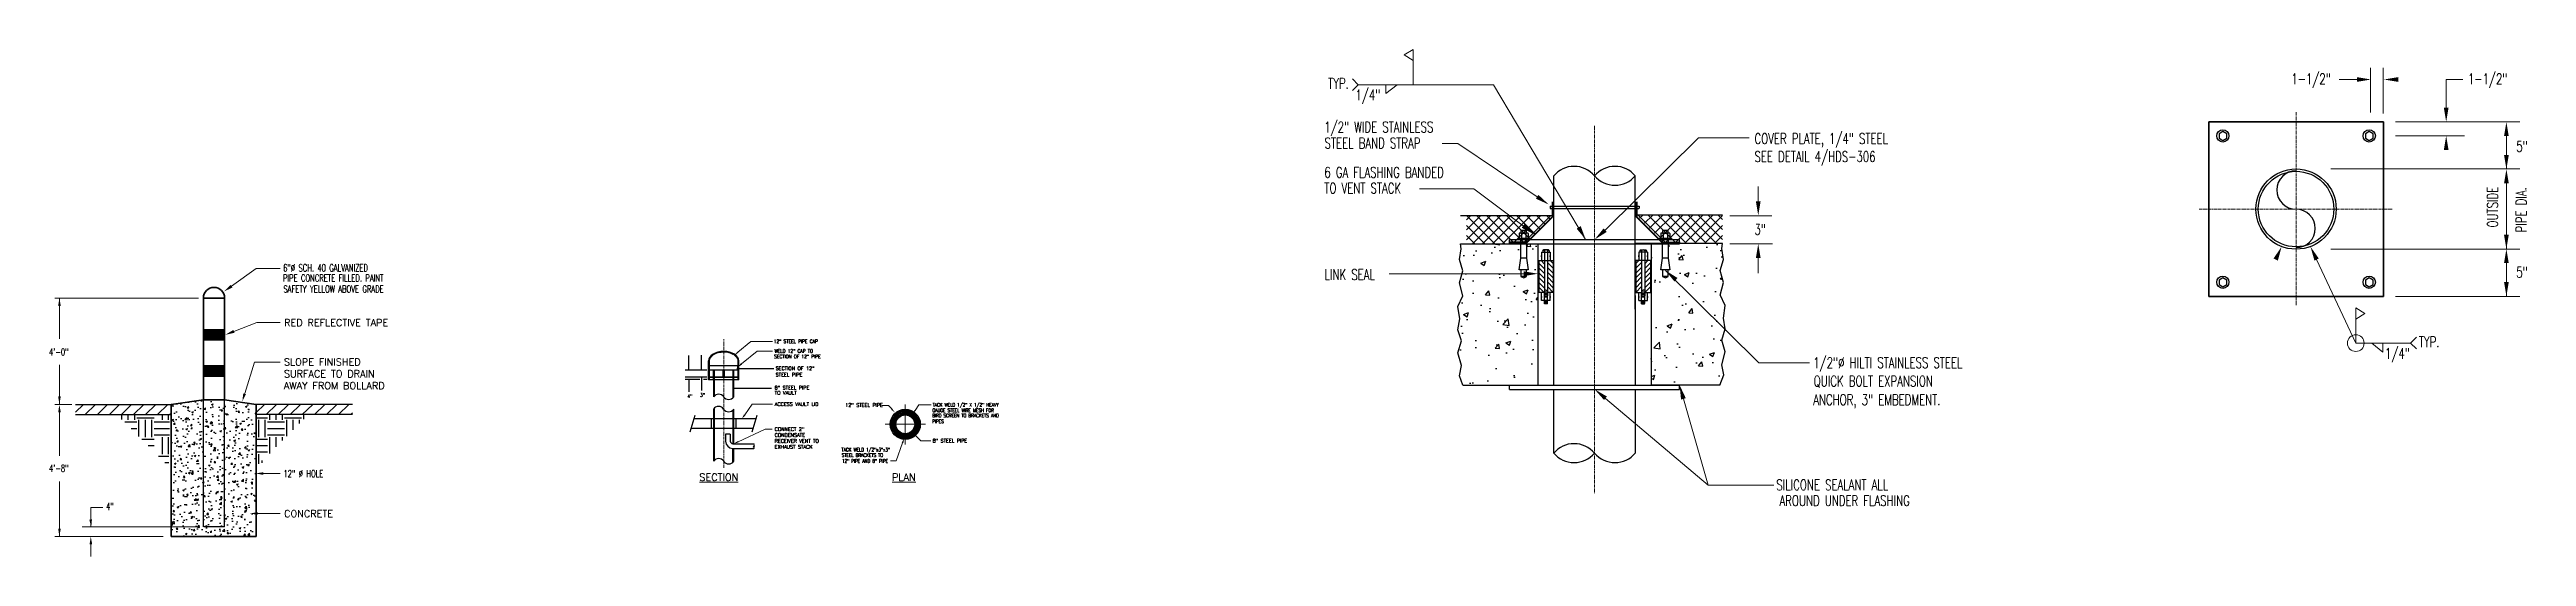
# Model space of a CAD drawing. Header units: inches. Extents: x 1657 to 4403, y -356 to 1083.
# Drawn here: x 3354 to 4403, y 565 to 779 of the extents above; entities that cross this region are included whole.
import ezdxf
from ezdxf.enums import TextEntityAlignment as Align

# ---------------------------------------------------------------- set-up
doc = ezdxf.new("R2010")
doc.units = ezdxf.units.IN
doc.header["$MEASUREMENT"] = 0
for name, pattern in [('CENTER', [2, 1.25, -0.25, 0.25, -0.25]), ('CENTER2', [1.125, 0.75, -0.125, 0.125, -0.125]), ('HIDDEN', [0.375, 0.25, -0.125]), ('MCENTER_050%', [0.025, 0.016, -0.003, 0.003, -0.003])]:
    doc.linetypes.add(name, pattern=pattern)
for name, color, linetype in [('C-NOTE', 7, 'Continuous'), ('CONCRETE', 7, 'Continuous'), ('EX ASPHALT', 253, 'Continuous'), ('FH-TITLES', 7, 'Continuous'), ('HATCH', 251, 'Continuous'), ('M-PIPE', 7, 'Continuous'), ('M-PIPE-CL', 253, 'MCENTER_050%'), ('MH-DUCT-SUP', 253, 'Continuous'), ('MH-EQPM', 7, 'Continuous'), ('MH-EQPM-TXT', 7, 'Continuous'), ('MU-PART-NUMB', 7, 'Continuous')]:
    doc.layers.add(name, color=color, linetype=linetype)
doc.layers.add('VENT-N', color=7, linetype='Continuous', lineweight=25)
doc.styles.add('ROMAND', font='ROMAND.SHX')
doc.styles.add('RomanS', font='romans.shx')
doc.styles.get("Standard").update_dxf_attribs({"font": 'romans.shx'})
doc.dimstyles.get("Standard").update_dxf_attribs({"dimtxt": 0.18, "dimasz": 0.18, "dimexe": 0.18, "dimexo": 0.0625, "dimgap": 0.09, "dimtad": 0, "dimtih": 1, "dimtoh": 1, "dimdec": 4, "dimzin": 0, "dimdsep": 46, "dimtxsty": 'Standard', "dimcen": 0.09, "dimadec": 0, "dimazin": 0, "dimtfac": 1, "dimtdec": 4, "dimtofl": 0, "dimtmove": 0, "dimatfit": 3, "dimfxl": 1, "dimtolj": 1, "dimtzin": 0, "dimarcsym": 0})
pattern_1 = [(45, (3353.8308, 310.1184), (-0.3535534, 0.3535534), []), (135, (3353.8308, 310.1184), (-0.3535534, -0.3535534), [])]
pattern_2 = [(50, (1847.09, -826.856), (21.5178, -1.88256), [2.25, -24.75]), (355, (1847.09, -826.856), (-4.16254, 22.56576), [1.8, -19.8]), (100.4514, (1848.884, -827.013), (17.35528, 20.68319), [1.9122, -21.03426]), (46.1842, (1847.09, -820.856), (32.01723, -4.96557), [3.375, -37.125]), (96.6356, (1849.76, -821.27), (28.03988, 29.22354), [2.8683, -31.5514]), (351.1842, (1847.09, -820.856), (28.03986, 29.22356), [2.7, -29.7]), (21, (1850.09, -822.356), (17.90721, -12.07857), [2.25, -24.75]), (326, (1850.09, -822.356), (7.29946, 21.7545), [1.8, -19.8]), (71.4514, (1851.583, -823.363), (25.20668, 9.67591), [1.9122, -21.03426]), (37.5, (1847.091, -826.856), (0.364796, 9.986816), [0, -19.56, 0, -20.1, 0, -19.875]), (7.5, (1847.091, -826.856), (7.892086, 11.83235), [0, -11.46, 0, -19.11, 0, -7.575]), (327.5, (1840.401, -826.856), (16.014673, -0.676646), [0, -7.5, 0, -23.4, 0, -31.05]), (317.5, (1837.401, -826.856), (17.495585, 3.00315), [0, -9.75, 0, -15.54, 0, -22.05])]

msp = doc.modelspace()

# ---------------------------------------------------------------- hatches: boundary and pattern name
at = {"layer": 'HATCH', "linetype": 'Continuous'}
h = msp.add_hatch(dxfattribs=at)
h.set_pattern_fill('ANSI37', color=256, scale=24, style=0)
h.set_pattern_definition([(135.06132, (5980.2438, -626.0826), (2.1190487, 2.1235895), []), (45.06132, (5980.2438, -626.0826), (2.1235895, -2.1190487), [])])
h.paths.add_polyline_path([(3954.2, 709.1), (3990.6, 709.1), (3978.8, 697.1), (3954.2, 697.1)])
h = msp.add_hatch(dxfattribs=at)
h.set_pattern_fill('ANSI37', color=256, scale=24, style=0)
h.set_pattern_definition([(45, (2038.0958, -628.1922), (-2.1213203, 2.1213203), []), (135, (2038.0958, -628.1922), (-2.1213203, -2.1213203), [])])
h.paths.add_polyline_path([(4062.7, 709.2), (4026.3, 709.2), (4038.2, 697.2), (4062.7, 697.2)])
h = msp.add_hatch(dxfattribs=at)
h.set_pattern_fill('AR-CONC', color=256, scale=3, style=0)
h.set_pattern_definition(pattern_2)
h.paths.add_polyline_path([(3984.5, 697.1), (3951.7, 697.1), (3952, 694.9), (3951.3, 690.4), (3952.7, 685.7), (3951.3, 680.6), (3952.7, 675.1), (3950.6, 670.5), (3951.4, 665.3), (3950.6, 660.7), (3952.1, 656), (3950.6, 650.9), (3952.1, 645.5), (3951.2, 641.1), (3952.7, 637.2), (3984.5, 637.2)])
h = msp.add_hatch(dxfattribs=at)
h.set_pattern_fill('AR-CONC', color=256, scale=3, style=0)
h.set_pattern_definition(pattern_2)
h.paths.add_polyline_path([(4061.7, 675.5), (4063.1, 680.7), (4061.7, 685.8), (4063.1, 690.5), (4062.4, 695.1), (4062.7, 697.2), (4032.5, 697.2), (4032.5, 637.2), (4035.5, 637.2), (4061.6, 637.2), (4063.2, 641.5), (4062.4, 645.8), (4063.8, 651.3), (4062.4, 656.3), (4063.8, 661), (4063.1, 665.6), (4063.8, 670.9)])
h = msp.add_hatch(dxfattribs=at)
h.set_pattern_fill('AR-CONC', color=256, style=0)
h.set_pattern_definition([(50, (3381.807, 334.242), (7.1726, -0.62752), [0.75, -8.25]), (355, (3381.807, 334.242), (-1.38751, 7.52192), [0.6, -6.6]), (100.4514, (3382.405, 334.1895), (5.7851, 6.8944), [0.6374, -7.01142]), (46.1842, (3381.807, 336.242), (10.6724, -1.6552), [1.125, -12.375]), (96.6356, (3382.696, 336.104), (9.34663, 9.74118), [0.9561, -10.51713]), (351.184, (3381.807, 336.242), (9.3466, 9.7412), [0.9, -9.9]), (21, (3382.807, 335.742), (5.96907, -4.02619), [0.75, -8.25]), (326, (3382.807, 335.742), (2.43315, 7.2515), [0.6, -6.6]), (71.4514, (3383.3045, 335.406), (8.40223, 3.2253), [0.6374, -7.01142]), (37.5, (3381.807, 334.2418), (0.121599, 3.328939), [0, -6.52, 0, -6.7, 0, -6.625]), (7.5, (3381.807, 334.242), (2.630695, 3.944117), [0, -3.82, 0, -6.37, 0, -2.525]), (327.5, (3379.577, 334.2418), (5.338224, -0.225549), [0, -2.5, 0, -7.8, 0, -10.35]), (317.5, (3378.577, 334.242), (5.83186, 1.00105), [0, -3.25, 0, -5.18, 0, -7.35])])
h.paths.add_polyline_path([(3441.6, 629), (3426.6, 631), (3420.8, 631), (3405.6, 629), (3405.6, 573.1), (3441.6, 573.1)])
at = {"layer": 'HATCH', "linetype": 'Continuous', "lineweight": 9}
h = msp.add_hatch(dxfattribs=at)
h.set_pattern_fill('ANSI37', color=256, scale=4, style=0)
h.set_pattern_definition(pattern_1)
h.paths.add_polyline_path([(3716.4, 624.9), (3716.4, 626.5, 0.402008), (3710.5, 620.7), (3712.2, 620.7, -0.397322)])
h.paths.add_polyline_path([(3712.2, 620.5), (3710.5, 620.5, 0.402008), (3716.4, 614.6), (3716.4, 616.3, -0.397322)])
h = msp.add_hatch(dxfattribs=at)
h.set_pattern_fill('ANSI37', color=256, scale=4, style=0)
h.set_pattern_definition(pattern_1)
h.paths.add_polyline_path([(3716.6, 626.5), (3716.6, 624.9, -0.397322), (3720.8, 620.7), (3722.5, 620.7, 0.402008)])
h = msp.add_hatch(dxfattribs=at)
h.set_pattern_fill('ANSI37', color=256, scale=4, style=0)
h.set_pattern_definition([(315, (3353.8308, 931.0317), (-0.3535534, -0.3535534), []), (225, (3353.8308, 931.0317), (-0.3535534, 0.3535534), [])])
h.paths.add_polyline_path([(3716.6, 614.6), (3716.6, 616.3, 0.397322), (3720.8, 620.5), (3722.5, 620.5, -0.402008)])

# ---------------------------------------------------------------- linework, layer by layer
at = {"lineweight": 30}
for p, q in [((3980.7, 699.4), (3976.2, 699.4)), ((3976.2, 699.4), (3976.2, 698.9)), ((3976.5, 701.4), (3976.5, 699.4)), ((3976.5, 699.4), (3980.4, 699.4)), ((3980.2, 701.6), (3976.7, 701.6)), ((3977.3, 702.7), (3977.3, 701.6)), ((3979.6, 702.7), (3977.3, 702.7)), ((3977.3, 701.6), (3979.6, 701.6)), ((3977.3, 698.9), (3979.6, 698.9)), ((3977.3, 691), (3977.3, 698.9)), ((3977.5, 701.4), (3977.5, 699.4)), ((3979.4, 701.4), (3979.4, 699.4)), ((3979.6, 701.6), (3979.6, 702.7)), ((3979.6, 698.9), (3979.6, 691)), ((3980.4, 701.4), (3980.4, 699.4)), ((3980.7, 698.9), (3980.7, 699.4)), ((4040.7, 699.4), (4036.2, 699.4)), ((4036.2, 699.4), (4036.2, 698.9)), ((4036.2, 698.9), (4040.7, 698.9)), ((4036.5, 701.4), (4036.5, 699.4)), ((4036.5, 699.4), (4040.4, 699.4)), ((4040.2, 701.6), (4036.7, 701.6)), ((4037.3, 702.7), (4037.3, 701.6)), ((4039.6, 702.7), (4037.3, 702.7)), ((4037.3, 701.6), (4039.6, 701.6)), ((4037.3, 698.9), (4039.6, 698.9)), ((4037.3, 691), (4037.3, 698.9)), ((4037.5, 701.4), (4037.5, 699.4)), ((4039.4, 701.4), (4039.4, 699.4)), ((4039.6, 701.6), (4039.6, 702.7)), ((4039.6, 698.9), (4039.6, 691)), ((4040.4, 701.4), (4040.4, 699.4)), ((4040.7, 698.9), (4040.7, 699.4)), ((3976.5, 686.1), (3977.3, 691)), ((3980.4, 686.1), (3976.5, 686.1)), ((3979.6, 691), (3977.3, 691)), ((3977.3, 686.1), (3977.3, 683.2)), ((3979.6, 683.2), (3977.3, 683.2)), ((3977.3, 683.2), (3978.5, 682.6)), ((3978.5, 682.6), (3979.6, 683.2)), ((3979.6, 691), (3980.4, 686.1)), ((3979.6, 683.2), (3979.6, 686.1)), ((4036.5, 686.1), (4037.3, 691)), ((4040.4, 686.1), (4036.5, 686.1)), ((4039.6, 691), (4037.3, 691)), ((4037.3, 686.1), (4037.3, 683.2)), ((4039.6, 683.2), (4037.3, 683.2)), ((4037.3, 683.2), (4038.5, 682.6)), ((4038.5, 682.6), (4039.6, 683.2)), ((4039.6, 691), (4040.4, 686.1)), ((4039.6, 683.2), (4039.6, 686.1))]:
    msp.add_line(p, q, dxfattribs=at)
msp.add_line((3976.2, 698.9), (3980.7, 698.9))
for centre, start_param, end_param in [((3976.7, 701.4), 3.141593, 4.712389), ((3977.3, 701.4), 1.570796, 3.141593), ((3977.7, 701.4), 3.141593, 4.712389), ((3979.2, 701.4), 1.570796, 3.141593), ((3979.6, 701.4), 3.141593, 4.712389), ((3980.2, 701.4), 1.570796, 3.141593), ((4036.7, 701.4), 3.141593, 4.712389), ((4037.3, 701.4), 1.570796, 3.141593), ((4037.7, 701.4), 3.141593, 4.712389), ((4039.2, 701.4), 1.570796, 3.141593), ((4039.6, 701.4), 3.141593, 4.712389), ((4040.2, 701.4), 1.570796, 3.141593)]:
    msp.add_ellipse(centre, major_axis=(0, -0.232), ratio=0.909091, start_param=start_param, end_param=end_param, dxfattribs=at)
at = {"layer": 'C-NOTE', "linetype": 'Continuous', "lineweight": 50}
for p, q in [((3990.6, 714.8), (3990.6, 708.5)), ((4026.3, 714.8), (4026.3, 708.5)), ((3979.8, 697.7), (3990.6, 708.5)), ((4037.1, 697.7), (4026.3, 708.5)), ((3979.8, 697.7), (3972.2, 697.7)), ((4037.1, 697.7), (4044.7, 697.7))]:
    msp.add_line(p, q, dxfattribs=at)
at = {"layer": 'C-NOTE', "linetype": 'Continuous', "lineweight": 30}
for p, q in [((3989.6, 713), (3989.6, 712.1)), ((3989.6, 713), (4027.3, 713)), ((3989.6, 712.1), (4027.2, 712.1)), ((4027.3, 713), (4027.3, 712.1))]:
    msp.add_line(p, q, dxfattribs=at)
at = {"layer": 'CONCRETE', "lineweight": 30}
for p, q in [((3951.7, 709.1), (3991.2, 709.1)), ((4062.7, 709.2), (4025.7, 709.2))]:
    msp.add_line(p, q, dxfattribs=at)
at = {"layer": 'CONCRETE'}
for p, q in [((3951.3, 690.4), (3952, 694.9)), ((3951.7, 697.1), (3984.5, 697.1)), ((3952, 694.9), (3951.7, 697.1)), ((3984.5, 697.1), (3984.5, 637.2)), ((4062.7, 697.2), (4025.7, 697.2)), ((4032.5, 697.2), (4032.5, 637.2)), ((4062.4, 695.1), (4062.7, 697.2)), ((4063.1, 690.5), (4062.4, 695.1)), ((3952.7, 685.7), (3951.3, 690.4)), ((3951.3, 680.6), (3952.7, 685.7)), ((4061.7, 685.8), (4063.1, 690.5)), ((4063.1, 680.7), (4061.7, 685.8)), ((3950.6, 670.5), (3952.7, 675.1)), ((3952.7, 675.1), (3951.3, 680.6)), ((4061.7, 675.3), (4063.1, 680.7)), ((4063.8, 670.9), (4061.7, 675.5)), ((3951.4, 665.3), (3950.6, 670.5)), ((3950.6, 660.7), (3951.4, 665.3)), ((4062.4, 656.3), (4063.8, 661)), ((4063.1, 665.6), (4063.8, 670.9)), ((4063.8, 661), (4063.1, 665.6)), ((3952.1, 656), (3950.6, 660.7)), ((3950.6, 650.9), (3952.1, 656)), ((3952.1, 645.5), (3950.6, 650.9)), ((4063.8, 651.3), (4062.4, 656.3)), ((4062.4, 645.8), (4063.8, 651.3)), ((3951.2, 641.1), (3952.1, 645.5)), ((3952.7, 637.2), (3951.2, 641.1)), ((4061.6, 637.2), (4063.2, 641.5)), ((4063.2, 641.5), (4062.4, 645.8)), ((3952.7, 637.2), (3984.5, 637.2)), ((4061.6, 637.2), (4032.5, 637.2))]:
    msp.add_line(p, q, dxfattribs=at)
at = {"layer": 'CONCRETE', "lineweight": 35}
for p, q in [((3405.6, 629), (3419.2, 631)), ((3419.2, 631), (3428.2, 631)), ((3441.6, 629), (3428.2, 631)), ((3405.6, 573.1), (3405.6, 629)), ((3441.6, 573.1), (3441.6, 629)), ((3441.6, 573.1), (3405.6, 573.1))]:
    msp.add_line(p, q, dxfattribs=at)
at = {"layer": 'EX ASPHALT'}
for p, q in [((3365.1, 629), (3405.6, 629)), ((3365.1, 625.7), (3368.4, 629)), ((3365.1, 624.7), (3405.6, 624.7)), ((3369.1, 624.7), (3373.5, 629)), ((3374.3, 624.7), (3378.6, 629)), ((3379.4, 624.7), (3383.7, 629)), ((3384.5, 624.7), (3388.8, 629)), ((3389.6, 624.7), (3394, 629)), ((3394.7, 624.7), (3399.1, 629)), ((3399.8, 624.7), (3404.2, 629)), ((3404.9, 624.7), (3405.6, 625.3)), ((3441.6, 625.6), (3445.1, 629)), ((3482.3, 629), (3441.6, 629)), ((3482.3, 624.7), (3441.6, 624.7)), ((3445.8, 624.7), (3450.2, 629)), ((3450.9, 624.7), (3455.3, 629)), ((3456, 624.7), (3460.4, 629)), ((3461.1, 624.7), (3465.5, 629)), ((3466.2, 624.7), (3470.6, 629)), ((3471.3, 624.7), (3475.7, 629)), ((3476.5, 624.7), (3480.8, 629)), ((3481.6, 624.7), (3482.3, 625.4)), ((3627.3, 624.4), (3625.2, 617.3)), ((3626.9, 623), (3653.2, 623)), ((3634.3, 623), (3634.3, 619)), ((3644.9, 619), (3644.9, 623)), ((3653.6, 624.4), (3651.5, 617.3)), ((3625.7, 619), (3652, 619))]:
    msp.add_line(p, q, dxfattribs=at)
at = {"layer": 'HATCH'}
for p, q in [((3384.7, 622.7), (3384.7, 624.7)), ((3385.9, 621.6), (3391, 621.6)), ((3387.4, 622.5), (3387.4, 624.7)), ((3390.1, 622.5), (3390.1, 624.7)), ((3391, 623.4), (3398.3, 623.4)), ((3391.9, 615.5), (3391.9, 622.5)), ((3394.7, 615.2), (3394.7, 622.5)), ((3397.4, 615.2), (3397.4, 622.5)), ((3398.3, 621.6), (3404.8, 621.6)), ((3401.9, 622.5), (3401.9, 624.7)), ((3404.4, 622.5), (3404.4, 624.7)), ((3441.6, 623.4), (3446.4, 623.4)), ((3442.7, 615.2), (3442.7, 622.5)), ((3445.4, 615.2), (3445.4, 622.5)), ((3446.4, 621.6), (3453.6, 621.6)), ((3447.3, 622.5), (3447.3, 624.7)), ((3450, 622.5), (3450, 624.7)), ((3452.7, 622.5), (3452.7, 624.7)), ((3453.6, 623.4), (3460.8, 623.4)), ((3454.5, 615.6), (3454.5, 622.5)), ((3457.2, 618.3), (3457.2, 622.5)), ((3459.9, 621), (3459.9, 622.5)), ((3461.7, 622.8), (3461.7, 624.7)), ((3388.6, 618.9), (3391, 618.9)), ((3393.1, 614.3), (3398.3, 614.3)), ((3395.8, 611.6), (3398.3, 611.6)), ((3398.3, 618.9), (3404.8, 618.9)), ((3398.3, 616.1), (3404.8, 616.1)), ((3401.9, 608), (3401.9, 615.2)), ((3404.4, 608), (3404.4, 615.2)), ((3441.6, 614.3), (3446.4, 614.3)), ((3441.6, 611.6), (3446.4, 611.6)), ((3441.6, 608.9), (3446.4, 608.9)), ((3446.4, 618.9), (3453.6, 618.9)), ((3446.4, 616.1), (3453.6, 616.1)), ((3447.3, 608.3), (3447.3, 615.2)), ((3450, 611.1), (3450, 615.2)), ((3452.7, 613.8), (3452.7, 615.2)), ((3400.2, 607.1), (3404.6, 607.1)), ((3402.9, 604.4), (3404.6, 604.4)), ((3442.7, 603.8), (3442.7, 608)), ((3444.1, 604.3), (3444.1, 605.3))]:
    msp.add_line(p, q, dxfattribs=at)
at = {"layer": 'M-PIPE', "lineweight": 35}
for p, q in [((4268.6, 748.8), (4342.6, 748.8)), ((4268.6, 748.8), (4268.6, 674.8)), ((4342.6, 748.8), (4342.6, 674.8)), ((4268.6, 674.8), (4342.6, 674.8))]:
    msp.add_line(p, q, dxfattribs=at)
at = {"layer": 'M-PIPE', "lineweight": 30}
for p, q in [((3991.2, 637.2), (3991.2, 725.9)), ((4025.7, 669.4), (4025.7, 725.9)), ((3972.5, 697.1), (3972.5, 698.9)), ((3972.5, 698.9), (4044.5, 698.9)), ((3972.5, 697.1), (4044.5, 697.1)), ((4044.5, 697.1), (4044.5, 698.9)), ((4025.7, 675.2), (4025.7, 637.2)), ((3972.5, 635.4), (3972.5, 637.2)), ((3972.5, 637.2), (4044.5, 637.2)), ((3972.5, 635.4), (4044.5, 635.4)), ((3991.2, 608.4), (3991.2, 635.4)), ((4025.7, 635.4), (4025.7, 608.4)), ((4044.5, 635.4), (4044.5, 637.2))]:
    msp.add_line(p, q, dxfattribs=at)
at = {"layer": 'M-PIPE', "lineweight": 25}
for p, q in [((3986, 693.5), (3986, 690)), ((3986, 693.5), (3989.7, 693.5)), ((3986.5, 694.1), (3986.5, 693.5)), ((3987.2, 694.5), (3986.8, 694.5)), ((3988.6, 694.5), (3987.2, 694.5)), ((3987.2, 694.1), (3987.2, 693.5)), ((3987.2, 693.5), (3987.2, 675)), ((3988.9, 694.5), (3988.6, 694.5)), ((3988.6, 694.1), (3988.6, 693.5)), ((3988.6, 693.5), (3988.6, 675)), ((3989.3, 694.1), (3989.3, 693.5)), ((3989.7, 693.5), (3989.7, 690)), ((4027.2, 693.5), (4027.2, 690)), ((4030.9, 693.5), (4027.2, 693.5)), ((4027.6, 694.1), (4027.6, 693.5)), ((4028, 694.5), (4028.3, 694.5)), ((4028.3, 694.5), (4029.7, 694.5)), ((4028.3, 694.1), (4028.3, 693.5)), ((4028.3, 693.5), (4028.3, 675)), ((4029.7, 694.5), (4030.1, 694.5)), ((4029.7, 694.1), (4029.7, 693.5)), ((4029.7, 693.5), (4029.7, 675)), ((4030.4, 694.1), (4030.4, 693.5)), ((4030.9, 693.5), (4030.9, 690)), ((3984.8, 690), (3984.8, 676.4)), ((3984.8, 690), (3991, 690)), ((3986, 691.6), (3986, 692.2)), ((3989.7, 691.6), (3989.7, 692.2)), ((3991, 690), (3991, 676.4)), ((4025.9, 690), (4025.9, 676.4)), ((4032.2, 690), (4025.9, 690)), ((4027.2, 691.6), (4027.2, 692.2)), ((4030.9, 691.6), (4030.9, 692.2)), ((4032.2, 690), (4032.2, 676.4)), ((3987.2, 676.4), (3984.8, 676.4)), ((3986, 673), (3986, 676.4)), ((3989.7, 673), (3986, 673)), ((3987.2, 671.9), (3987.2, 676.4)), ((3987.3, 671.7), (3987.2, 671.9)), ((3988.5, 671.7), (3987.3, 671.7)), ((3988.5, 671.7), (3988.6, 671.9)), ((3991, 676.4), (3988.6, 676.4)), ((3988.6, 671.9), (3988.6, 676.4)), ((3989.7, 673), (3989.7, 676.4)), ((4025.9, 676.4), (4028.3, 676.4)), ((4027.2, 673), (4027.2, 676.4)), ((4027.2, 673), (4030.9, 673)), ((4028.3, 671.9), (4028.3, 676.4)), ((4028.4, 671.7), (4028.3, 671.9)), ((4028.4, 671.7), (4029.6, 671.7)), ((4029.6, 671.7), (4029.7, 671.9)), ((4029.7, 676.4), (4032.2, 676.4)), ((4029.7, 671.9), (4029.7, 676.4)), ((4030.9, 673), (4030.9, 676.4))]:
    msp.add_line(p, q, dxfattribs=at)
at = {"layer": 'M-PIPE'}
for p, q in [((3986, 674.8), (3986, 674.3)), ((3989.7, 674.8), (3989.7, 674.3)), ((4027.2, 674.8), (4027.2, 674.3)), ((4030.9, 674.8), (4030.9, 674.3))]:
    msp.add_line(p, q, dxfattribs=at)
at = {"layer": 'M-PIPE', "lineweight": 30}
for points in [[(4273, 741.8), (4274.6, 740.8), (4276.3, 741.8), (4276.3, 743.7), (4274.6, 744.7), (4273, 743.7)], [(4335, 741.8), (4336.6, 740.8), (4338.3, 741.8), (4338.3, 743.7), (4336.6, 744.7), (4335, 743.7)], [(4273, 679.8), (4274.6, 678.8), (4276.3, 679.8), (4276.3, 681.7), (4274.6, 682.7), (4273, 681.7)], [(4335, 679.8), (4336.6, 678.8), (4338.3, 679.8), (4338.3, 681.7), (4336.6, 682.7), (4335, 681.7)]]:
    msp.add_lwpolyline(points, close=True, dxfattribs=at)
for centre, radius in [((4274.6, 742.8), 2.6), ((4336.6, 742.8), 2.6), ((4305.6, 711.8), 17), ((4305.6, 711.8), 16), ((4274.6, 680.8), 2.6), ((4336.6, 680.8), 2.6)]:
    msp.add_circle(centre, radius, dxfattribs=at)
for centre, start, end in [((3999.8, 718.7), 39.7654, 140.2346), ((4017.1, 718.7), 39.7654, 140.2346), ((4017.1, 733.1), 219.7654, 320.2346), ((3999.8, 601.2), 39.7654, 140.2346), ((3999.8, 615.6), 219.7654, 320.2346), ((4017.1, 615.6), 219.7654, 320.2346)]:
    msp.add_arc(centre, 11.2, start, end, dxfattribs=at)
at = {"layer": 'M-PIPE'}
for centre, start, end in [((4305.6, 719.9), 90, 270), ((4305.6, 703.6), 270, 90)]:
    msp.add_arc(centre, 8.15, start, end, dxfattribs=at)
at = {"layer": 'M-PIPE', "lineweight": 25}
for centre, radius, start, end in [((3986.8, 694.1), 0.355, 359.8379, 180.1621), ((3987.9, 693.6), 0.886, 36.8454, 143.2357), ((3988.9, 694.1), 0.355, 359.8379, 180.1621), ((4028, 694.1), 0.355, 359.8379, 180.1621), ((4029, 693.6), 0.886, 36.7643, 143.1546), ((4030.1, 694.1), 0.355, 359.8379, 180.1621)]:
    msp.add_arc(centre, radius, start, end, dxfattribs=at)
at = {"layer": 'M-PIPE-CL', "color": 7, "linetype": 'CENTER', "lineweight": 15}
for p, q in [((4008.5, 747.1), (4008.5, 591.4)), ((4305.6, 752.8), (4305.6, 670.8)), ((4264.6, 711.8), (4346.6, 711.8))]:
    msp.add_line(p, q, dxfattribs=at)
at = {"layer": 'MH-DUCT-SUP', "lineweight": 18}
for p, q in [((3987.1, 686.6), (3984.7, 689)), ((3987.2, 684.5), (3984.7, 687)), ((3987.1, 682.5), (3984.7, 684.9)), ((3987.1, 680.5), (3984.7, 682.9)), ((3987.1, 688.6), (3985.8, 690)), ((3991, 686.7), (3988.5, 689.1)), ((3991, 684.6), (3988.7, 686.9)), ((3991, 682.6), (3988.7, 684.9)), ((3991, 680.6), (3988.7, 682.9)), ((3991, 688.7), (3989.7, 690)), ((4025.9, 688.7), (4027.2, 690)), ((4025.9, 686.7), (4028.4, 689.1)), ((4025.9, 684.6), (4028.2, 686.9)), ((4025.9, 682.6), (4028.2, 684.9)), ((4025.9, 680.6), (4028.2, 682.9)), ((4029.7, 684.5), (4032.2, 687)), ((4029.8, 688.6), (4031.1, 690)), ((4029.8, 686.6), (4032.2, 689)), ((4029.8, 682.5), (4032.2, 684.9)), ((4029.8, 680.5), (4032.2, 682.9)), ((3987.1, 678.5), (3984.7, 680.9)), ((3987.1, 676.4), (3984.7, 678.8)), ((3991, 678.5), (3988.7, 680.8)), ((3990.8, 676.6), (3988.7, 678.8)), ((4025.9, 678.5), (4028.2, 680.8)), ((4026.1, 676.6), (4028.2, 678.8)), ((4029.8, 678.5), (4032.2, 680.9)), ((4029.8, 676.4), (4032.2, 678.8))]:
    msp.add_line(p, q, dxfattribs=at)
at = {"layer": 'MH-DUCT-SUP', "lineweight": 5}
for p, q in [((3988.6, 677.5), (3987.2, 677.7)), ((3988.6, 677.2), (3987.2, 677.3)), ((3988.6, 676.8), (3987.2, 676.9)), ((3988.6, 676.4), (3987.2, 676.6)), ((3988.6, 676.1), (3987.2, 676.2)), ((3988.6, 675.7), (3987.2, 675.8)), ((3988.6, 675.3), (3987.2, 675.4)), ((3988.6, 674.9), (3987.2, 675.1)), ((3988.6, 674.6), (3987.2, 674.7)), ((3988.6, 674.2), (3987.2, 674.3)), ((3988.6, 672.7), (3987.2, 672.8)), ((3988.6, 672.3), (3987.2, 672.4)), ((3988.6, 671.9), (3987.2, 672)), ((4028.3, 677.5), (4029.7, 677.7)), ((4028.3, 677.2), (4029.7, 677.3)), ((4028.3, 676.8), (4029.7, 676.9)), ((4028.3, 676.4), (4029.7, 676.6)), ((4028.3, 676.1), (4029.7, 676.2)), ((4028.3, 675.7), (4029.7, 675.8)), ((4028.3, 675.3), (4029.7, 675.4)), ((4028.3, 674.9), (4029.7, 675.1)), ((4028.3, 674.6), (4029.7, 674.7)), ((4028.3, 674.2), (4029.7, 674.3)), ((4028.3, 672.7), (4029.7, 672.8)), ((4028.3, 672.3), (4029.7, 672.4)), ((4028.3, 671.9), (4029.7, 672))]:
    msp.add_line(p, q, dxfattribs=at)
at = {"layer": 'MH-EQPM', "lineweight": 35}
for p, q in [((3428.2, 674.1), (3419.2, 674.1)), ((3419.2, 631), (3419.2, 674.1)), ((3428.2, 631), (3428.2, 674.1))]:
    msp.add_line(p, q, dxfattribs=at)
at = {"layer": 'MH-EQPM', "linetype": 'HIDDEN', "lineweight": 30}
for p, q in [((3419.2, 577.1), (3419.2, 630.9)), ((3428.2, 577.1), (3428.2, 631.3)), ((3428.2, 577.1), (3419.2, 577.1))]:
    msp.add_line(p, q, dxfattribs=at)
at = {"layer": 'MH-EQPM', "const_width": 5, "flags": 128}
for points in [[(3419.2, 658.5), (3428.2, 658.5)], [(3419.2, 643.2), (3428.2, 643.2)]]:
    msp.add_lwpolyline(points, dxfattribs=at)
at = {"layer": 'MH-EQPM', "lineweight": 35}
msp.add_arc((3423.7, 674.1), 4.5, 0, 180, dxfattribs=at)
at = {"layer": 'MH-EQPM-TXT', "linetype": 'Continuous', "lineweight": 30}
for radius in [6.38, 4.31]:
    msp.add_circle((3716.5, 620.6), radius, dxfattribs=at)
at = {"layer": 'MH-EQPM-TXT', "linetype": 'Continuous', "lineweight": 25}
for radius in [5.97, 3.99]:
    msp.add_circle((3716.5, 620.6), radius, dxfattribs=at)
at = {"layer": 'MU-PART-NUMB', "lineweight": 15}
for p, q in [((3931.6, 779.4), (3927.8, 777.1)), ((3931.6, 774.8), (3927.8, 777.1)), ((3931.6, 764.5), (3931.6, 779.4)), ((3908.4, 764.5), (3905.9, 767)), ((4337.1, 752.7), (4337.1, 771.7)), ((4342.5, 752.3), (4342.5, 771.7)), ((3908.4, 764.5), (3905.9, 762.1)), ((3965.7, 764.5), (3908.4, 764.5)), ((3920.1, 760.7), (3924.8, 764.5)), ((3920.1, 764.5), (3920.1, 760.7)), ((4004.7, 698.9), (3965.7, 764.5)), ((4347.7, 748.7), (4400.4, 748.7)), ((3950.6, 739.6), (3943.9, 739.6)), ((3984.2, 717), (3950.6, 739.6)), ((4347.7, 742.8), (4377, 742.8)), ((4320.3, 728.8), (4400.4, 728.8)), ((3957.4, 720.4), (3934.3, 720.4)), ((3978.2, 704.7), (3957.4, 720.4)), ((4065.7, 709), (4083.5, 709)), ((4065.8, 697.1), (4083.8, 697.1)), ((4320.3, 694.8), (4400.4, 694.8)), ((3431.1, 679.1), (3441.5, 686.6)), ((3441.5, 686.6), (3451.7, 686.6)), ((3978.5, 684.4), (3921.4, 684.4)), ((3417.2, 674.1), (3356.3, 674.1)), ((3358.2, 674.1), (3358.2, 669)), ((4347.7, 674.7), (4400.4, 674.7)), ((3358.2, 669), (3358.2, 668.3)), ((3358.2, 668.8), (3358.2, 656.8)), ((3432.1, 660), (3441.9, 663.8)), ((3441.9, 663.8), (3451.7, 663.8)), ((4330.9, 655), (4330.9, 669.9)), ((4330.9, 669.9), (4334.7, 667.6)), ((4330.9, 665.2), (4334.7, 667.6)), ((3645.6, 651.2), (3651.1, 655.7)), ((3647.1, 646.2), (3653.7, 651.6)), ((3651.1, 655.7), (3660.3, 655.7)), ((3653.7, 651.6), (3660.3, 651.6)), ((4330.9, 655), (4354.1, 655)), ((4342.4, 651.2), (4337.7, 655)), ((4342.4, 655), (4342.4, 651.2)), ((4354.1, 655), (4356.6, 657.5)), ((4354.1, 655), (4356.6, 652.6)), ((3358.2, 634.1), (3358.2, 645.8)), ((3436.7, 633.6), (3440.9, 647)), ((3440.9, 647), (3451.7, 647)), ((3358.2, 634.2), (3358.2, 634.8)), ((3358.2, 629), (3358.2, 634.2)), ((3363.5, 629), (3356.3, 629)), ((3358.2, 625.7), (3358.2, 607.3)), ((3358.2, 596.4), (3358.2, 575.3)), ((3358.2, 578.2), (3358.2, 578.9)), ((3358.2, 573.1), (3358.2, 578.2)), ((3417.7, 577.1), (3367.9, 577.1)), ((3371.5, 582.3), (3371.5, 585.4)), ((3371.5, 585.4), (3376.6, 585.4)), ((3371.5, 577.1), (3371.5, 582.3)), ((3402.2, 573.1), (3356.3, 573.1)), ((3371.5, 569.7), (3371.5, 564.6))]:
    msp.add_line(p, q, dxfattribs=at)
at = {"layer": 'MU-PART-NUMB'}
for p, q in [((3632.5, 643.6), (3623.3, 643.6)), ((3632.4, 640.6), (3623.3, 640.6)), ((3629.5, 639.6), (3623.3, 639.6)), ((3632.4, 639.6), (3631.1, 639.6))]:
    msp.add_line(p, q, dxfattribs=at)
at = {"layer": 'MU-PART-NUMB', "lineweight": 15}
for points in [[(4331.4, 766.7), (4323.8, 766.7)], [(4369.2, 754.7), (4369.2, 766.7), (4376.2, 766.7)], [(4013, 702.8), (4052.5, 742), (4074, 742)], [(4394.7, 742.7), (4394.7, 728.7)], [(4394.7, 734.7), (4394.7, 741.2)], [(4077.8, 715.1), (4077.8, 721.3)], [(4394.7, 722.7), (4394.7, 694.9)], [(4394.7, 700.9), (4394.7, 708.3)], [(4038.5, 685.8), (4078, 646.7), (4099.5, 646.7)], [(4077.8, 691.1), (4077.8, 684.7)], [(4314.3, 690.5), (4330.9, 655)], [(4394.7, 688.9), (4394.7, 674.9)], [(4394.7, 680.9), (4394.7, 687.1)], [(4013.1, 631.6), (4056.6, 594.8), (4084.4, 594.8)], [(4046.1, 631.4), (4056.6, 594.8)], [(3648.5, 624.6), (3651.7, 629.1), (3660.3, 629.1)], [(3710.8, 627.1), (3709.4, 628.6), (3706.7, 628.6)], [(3720.7, 626.5), (3722.2, 628.8), (3727.5, 628.8)], [(3645.7, 613.2), (3657.1, 618.6), (3660.1, 618.6)], [(3715.3, 612.7), (3712.7, 605.1), (3710.3, 605.1)], [(3720.9, 615.9), (3723.1, 613.6), (3727.3, 613.6)], [(3444.6, 599.8), (3451.7, 599.8)], [(3442.2, 582.8), (3451.7, 582.8)]]:
    msp.add_lwpolyline(points, dxfattribs=at)
msp.add_circle((4330.9, 655), 3.54, dxfattribs=at)
for points in [[(4331.4, 767.7), (4337.4, 766.7), (4331.4, 765.7)], [(4348.9, 765.7), (4342.9, 766.7), (4348.9, 767.7)], [(4370.2, 754.7), (4369.2, 748.7), (4368.2, 754.7)], [(4393.7, 742.7), (4394.7, 748.7), (4395.7, 742.7)], [(4368.2, 736.8), (4369.2, 742.8), (4370.2, 736.8)], [(4395.7, 734.7), (4394.7, 728.7), (4393.7, 734.7)], [(4393.7, 722.7), (4394.7, 728.7), (4395.7, 722.7)], [(3984.7, 717.8), (3989.1, 713.7), (3983.6, 716.2)], [(4078.8, 715.1), (4077.8, 709.1), (4076.8, 715.1)], [(3978.8, 705.5), (3983, 701), (3977.6, 703.9)], [(4012.3, 703.6), (4008.5, 698.9), (4013.6, 702.1)], [(4076.8, 691.1), (4077.8, 697.1), (4078.8, 691.1)], [(4395.7, 700.9), (4394.7, 694.9), (4393.7, 700.9)], [(4393.7, 688.9), (4394.7, 694.9), (4395.7, 688.9)], [(4042.3, 681.1), (4038.5, 685.8), (4043.6, 682.6)], [(3431.5, 678.6), (3427.8, 676.8), (3430.7, 679.7)], [(4395.7, 680.9), (4394.7, 674.9), (4393.7, 680.9)], [(3648.8, 624.4), (3647.3, 623), (3648.2, 624.8)], [(3645.8, 612.9), (3643.9, 612.4), (3645.5, 613.5)]]:
    msp.add_solid(points, dxfattribs=at)
at = {"layer": 'MU-PART-NUMB'}
for points in [[(4000.9, 703.5), (4004.7, 698.9), (4002.6, 704.6)], [(4296.1, 690.9), (4299.5, 695.9), (4297.9, 690)], [(4315.2, 690.9), (4311.7, 695.9), (4313.4, 690)], [(3978.5, 685.4), (3984.5, 684.4), (3978.5, 683.4)], [(3357.7, 670.8), (3358.2, 674.1), (3358.8, 670.8)], [(3432.4, 659.4), (3428.4, 658.5), (3431.9, 660.6)], [(3645.8, 650.9), (3644.1, 649.9), (3645.4, 651.4)], [(3647.4, 645.9), (3645.6, 644.9), (3646.9, 646.5)], [(3358.8, 632.4), (3358.2, 629), (3357.7, 632.4)], [(3437.2, 633.4), (3435.7, 630.4), (3436.1, 633.7)], [(4013.7, 632.4), (4008.5, 635.4), (4012.5, 630.9)], [(4047.1, 631.7), (4044.5, 637.2), (4045.1, 631.1)], [(3358.8, 625.7), (3358.2, 629), (3357.7, 625.7)], [(3711, 627.3), (3712.1, 625.6), (3710.5, 626.8)], [(3720.9, 626.3), (3719.6, 624.8), (3720.4, 626.7)], [(3715, 612.9), (3716, 614.6), (3715.7, 612.6)], [(3720.6, 615.6), (3719.4, 617.3), (3721.1, 616.1)], [(3444.6, 599.2), (3441.3, 599.8), (3444.6, 600.3)], [(3372, 580.3), (3371.7, 576.9), (3370.9, 580.2)], [(3442.2, 582.3), (3438.9, 582.8), (3442.2, 583.4)], [(3358.8, 576.4), (3358.2, 573.1), (3357.7, 576.4)], [(3371, 569.7), (3371.5, 573.1), (3372.1, 569.7)]]:
    msp.add_solid(points, dxfattribs=at)
at = {"layer": 'VENT-N', "color": 7, "linetype": 'CENTER', "lineweight": 15}
msp.add_line((3639.6, 602.2), (3639.6, 656.7), dxfattribs=at)
at = {"layer": 'VENT-N', "lineweight": 30}
for p, q in [((3633.2, 639.5), (3633.2, 647.5)), ((3633.6, 643.5), (3633.6, 645.5)), ((3633.6, 645.5), (3645.6, 645.5)), ((3645.6, 643.5), (3633.6, 643.5)), ((3645.6, 643.5), (3645.6, 645.5)), ((3646, 639.5), (3646, 647.5)), ((3646, 639.5), (3633.2, 639.5)), ((3635.3, 639.5), (3635.3, 632.2)), ((3643.9, 632.2), (3643.9, 639.5)), ((3635.3, 627.1), (3635.3, 605)), ((3643.9, 612.4), (3643.9, 627)), ((3640.4, 616.4), (3640.4, 613.4)), ((3642.4, 616.4), (3640.4, 616.4)), ((3642.4, 616.4), (3642.4, 613.4)), ((3643.4, 612.4), (3652.3, 612.4)), ((3643.4, 610.4), (3652.3, 610.4)), ((3643.5, 604.5), (3643.5, 610.4)), ((3643.9, 605), (3643.9, 610.4))]:
    msp.add_line(p, q, dxfattribs=at)
at = {"layer": 'VENT-N', "lineweight": 20}
for p, q in [((3633.6, 645.5), (3633.6, 647.5)), ((3633.6, 639.5), (3633.6, 643.5)), ((3645.6, 645.5), (3645.6, 647.5)), ((3645.6, 639.5), (3645.6, 643.5)), ((3643.5, 631.8), (3643.5, 639.5)), ((3643.5, 612.4), (3643.5, 626.6))]:
    msp.add_line(p, q, dxfattribs=at)
at = {"layer": 'VENT-N', "lineweight": 30, "ltscale": 5}
for p, q in [((3645.6, 640.6), (3633.6, 640.6)), ((3645.6, 640.5), (3633.6, 640.5)), ((3635.3, 639.5), (3635.3, 643.5)), ((3643.9, 639.5), (3643.9, 643.5))]:
    msp.add_line(p, q, dxfattribs=at)
at = {"layer": 'VENT-N', "lineweight": 20, "ltscale": 5}
for p, q in [((3635.7, 639.5), (3635.7, 643.5)), ((3643.5, 639.5), (3643.5, 643.5)), ((3635.7, 632.7), (3635.7, 639.5)), ((3635.7, 605.4), (3635.7, 627.5))]:
    msp.add_line(p, q, dxfattribs=at)
at = {"layer": 'VENT-N', "lineweight": 25, "ltscale": 5}
for p, q in [((3639.3, 640.8), (3639.3, 643.5)), ((3639.9, 640.8), (3639.3, 640.8)), ((3639.9, 640.8), (3639.9, 643.5))]:
    msp.add_line(p, q, dxfattribs=at)
at = {"layer": 'VENT-N', "color": 7, "linetype": 'CENTER2', "lineweight": 15}
for p, q in [((3708, 620.6), (3725, 620.6)), ((3716.5, 629), (3716.5, 612.1))]:
    msp.add_line(p, q, dxfattribs=at)
at = {"layer": 'VENT-N'}
for p, q in [((3712.2, 620.7), (3710.5, 620.7)), ((3712.2, 620.5), (3710.5, 620.5)), ((3712.2, 620.5), (3712.2, 620.7)), ((3716.4, 624.9), (3716.4, 626.5)), ((3716.6, 624.9), (3716.4, 624.9)), ((3716.6, 624.9), (3716.6, 626.5)), ((3720.8, 620.7), (3722.5, 620.7)), ((3720.8, 620.5), (3720.8, 620.7)), ((3720.8, 620.5), (3722.5, 620.5)), ((3716.4, 616.3), (3716.4, 614.6)), ((3716.6, 616.3), (3716.4, 616.3)), ((3716.6, 616.3), (3716.6, 614.6))]:
    msp.add_line(p, q, dxfattribs=at)
at = {"layer": 'VENT-N', "lineweight": 30}
for centre, radius, start, end in [((3637.5, 630.8), 2.58, 34.0036, 145.9964), ((3641.7, 633.7), 2.58, 214.0036, 325.9964), ((3637.4, 625.6), 2.58, 34.0036, 145.9964), ((3641.7, 628.5), 2.58, 214.0036, 325.9964), ((3643.4, 613.4), 3, 180, 270), ((3643.4, 613.4), 1, 180, 270), ((3652.7, 610.9), 0.603, 124.0036, 235.9964), ((3652, 611.9), 0.603, 304.0036, 55.9964), ((3637.5, 603.5), 2.58, 34.0036, 145.9964), ((3641.7, 606.4), 2.58, 214.0036, 325.9964)]:
    msp.add_arc(centre, radius, start, end, dxfattribs=at)
at = {"layer": 'VENT-N'}
msp.add_arc((3652, 610.9), 0.603, 304.0036, 55.9964, dxfattribs=at)
at = {"layer": 'VENT-N', "lineweight": 30}
msp.add_ellipse((3639.6, 647.5), major_axis=(-6.38, 0), ratio=0.624309, start_param=3.141593, end_param=6.283185, dxfattribs=at)
at = {"layer": 'VENT-N', "lineweight": 20}
msp.add_open_spline([(3645.6, 647.5), (3645.6, 648.1), (3645.4, 648.5), (3644.7, 649.5), (3644.2, 649.9), (3642.8, 650.6), (3642, 650.9), (3640.3, 651.2), (3639.4, 651.2), (3637.6, 651), (3636.8, 650.8), (3635.3, 650.1), (3634.7, 649.7), (3634, 648.9), (3633.8, 648.5), (3633.6, 647.9), (3633.6, 647.7), (3633.6, 647.5)], degree=3, knots=[3.15162, 3.15162, 3.15162, 3.15162, 3.578364, 3.578364, 4.015136, 4.015136, 4.451908, 4.451908, 4.88868, 4.88868, 5.325451, 5.325451, 5.762223, 5.762223, 6.122582, 6.122582, 6.283185, 6.283185, 6.283185, 6.283185], dxfattribs=at)

# ---------------------------------------------------------------- texts
at = {"layer": 'FH-TITLES', "linetype": 'Continuous', "lineweight": 20, "style": 'ROMAND'}
msp.add_text('%%USECTION', height=3, dxfattribs=at).set_placement((3629.3, 596.7))
msp.add_text('%%UPLAN', height=3, dxfattribs=at).set_placement((3715.9, 596.7), align=Align.CENTER)
at = {"layer": 'MU-PART-NUMB', "lineweight": 20, "style": 'RomanS', "width": 0.7}
for s, height, p in [('TYP.', 4.5, (3895.6, 762.8)), ('1-1/2"', 4.5, (4303.6, 764.7)), ('1-1/2"', 4.5, (4378.4, 764.7)), ('1/4"', 4.5, (3907.2, 757.9)), ('1/2" WIDE STAINLESS', 4.5, (3894, 744.3)), ('STEEL BAND STRAP', 4.5, (3894.1, 737.5)), ('COVER PLATE, 1/4" STEEL', 4.5, (4076.2, 739.4)), ('SEE DETAIL 4/HDS-306', 4.5, (4076.2, 731.8)), ('5"', 4.5, (4398.9, 736.1)), ('6 GA FLASHING BANDED', 4.5, (3894, 725.1)), ('TO VENT STACK', 4.5, (3894, 718.4)), ('3"', 4.5, (4076.2, 700.9)), ('PIPE CONCRETE FILLED. PAINT', 3, (3452.9, 681.1)), ('6"%%C SCH. 40 GALVANIZED ', 3, (3453, 685.4)), ('LINK SEAL', 4.5, (3894.1, 681.8)), ('5"', 4.5, (4398.9, 682.8)), ('SAFETY YELLOW ABOVE GRADE', 3, (3453.1, 676.4)), ('4\'-0"', 3, (3353.8, 649.7)), ('1/4"', 4.5, (4343.3, 648.4)), ('TYP.', 4.5, (4357.6, 653.3)), ('TACK WELD 1/2" X 1/2" HEAVY', 1.5, (3728.1, 628.1)), ('GAUGE STEEL WIRE MESH FOR', 1.5, (3728, 625.8)), ('BIRD SCREEN TO BRACKETS AND', 1.5, (3727.9, 623.6)), ('4\'-8"', 3, (3353.8, 600.5)), ('12" ∅ HOLE', 3, (3453.1, 598.2)), (' SILICONE SEALANT ALL', 4.5, (4083.3, 592.7)), ('AROUND UNDER FLASHING', 4.5, (4086.8, 586)), ('4"', 3, (3378, 584.3))]:
    msp.add_text(s, height=height, dxfattribs=at).set_placement(p)
for s, p in [('OUTSIDE', (4391.1, 704)), ('PIPE DIA.', (4403.2, 701.9))]:
    msp.add_text(s, height=4.5, rotation=90, dxfattribs=at).set_placement(p)
at = {"layer": 'MU-PART-NUMB', "linetype": 'Continuous', "lineweight": 20, "style": 'RomanS', "width": 0.85}
for s, p in [('12" STEEL PIPE CAP', (3660.8, 655)), ('WELD 12" CAP TO', (3661.1, 650.9)), ('SECTION OF 12" PIPE', (3661, 648.6))]:
    msp.add_text(s, height=1.5, dxfattribs=at).set_placement(p)
at = {"layer": 'MU-PART-NUMB', "lineweight": 20, "style": 'RomanS', "width": 0.7}
for s, p in [('QUICK BOLT EXPANSION', (4101.3, 638.9)), ('1/2"%%C HILTI STAINLESS STEEL', (4101.1, 646.7)), ('ANCHOR, 3" EMBEDMENT.', (4101.1, 631))]:
    msp.add_text(s, height=4.5, dxfattribs=at).set_placement(p, align=Align.MIDDLE_LEFT)
at = {"layer": 'MU-PART-NUMB', "linetype": 'Continuous', "style": 'RomanS', "width": 0.85}
for s, p in [('4"', (3624.2, 631.8)), ('3"', (3629.6, 632.3))]:
    msp.add_text(s, height=1.5, dxfattribs=at).set_placement(p)
at = {"layer": 'MU-PART-NUMB', "lineweight": 15, "style": 'RomanS', "width": 0.7}
msp.add_text('PIPES', height=1.5, dxfattribs=at).set_placement((3727.9, 621.1))
at = {"layer": 'MU-PART-NUMB', "lineweight": 20, "style": 'RomanS', "width": 0.7}
for s, p in [('TACK WELD 1/2"x3"x3" ', (3710.9, 609.1)), ('STEEL BRACKETS TO', (3707.1, 606.8)), ('12" PIPE AND 8" PIPE', (3709.2, 604.3))]:
    msp.add_text(s, height=1.5, dxfattribs=at).set_placement(p, align=Align.RIGHT)
at = {"layer": 'MU-PART-NUMB', "lineweight": 20, "char_height": 3, "attachment_point": 1, "style": 'RomanS'}
for s, insert in [('RED REFLECTIVE TAPE', (3453.4, 665.2)), ('\\A1;SLOPE FINISHED\\PSURFACE TO DRAIN\\PAWAY FROM BOLLARD', (3453.3, 648.5)), ('CONCRETE', (3453.4, 584.3))]:
    msp.add_mtext(s, dxfattribs=dict(at, insert=insert))
at = {"layer": 'MU-PART-NUMB', "lineweight": 20, "char_height": 1.5, "width": 56.41, "attachment_point": 1, "style": 'RomanS'}
for s, insert in [('SECTION OF 12" ', (3661.6, 645.1)), ('STEEL PIPE', (3661.6, 642.4)), ('ACCESS VAULT LID', (3661.2, 629.9)), ('12" STEEL PIPE', (3691.1, 629.5)), ('CONNECT 2"\\PCONDENSATE\\PRECEIVER VENT TO\\PEXHAUST STACK', (3661.2, 619.3)), ('8" STEEL PIPE', (3728.1, 614.4))]:
    msp.add_mtext(s, dxfattribs=dict(at, insert=insert))
at = {"layer": 'MU-PART-NUMB', "lineweight": 20, "char_height": 1.5, "width": 56.41, "attachment_point": 1, "line_spacing_factor": 0.85, "style": 'RomanS'}
for s, insert in [('TO VAULT', (3661.2, 634.7)), ('8" STEEL PIPE ', (3661.2, 636.9))]:
    msp.add_mtext(s, dxfattribs=dict(at, insert=insert))

# ---------------------------------------------------------------- leaders
at = {"layer": 'MU-PART-NUMB'}
for points in [[(3624.8, 643.6), (3624.8, 649.7)], [(3630.2, 643.6), (3630.2, 649.9)], [(3630.2, 640.6), (3630.2, 634.9)], [(3624.8, 639.6), (3624.8, 634.4)]]:
    msp.add_leader(points, dimstyle='Standard', override={"dimscale": 2, "dimgap": 0.09, "dimtad": 0}, dxfattribs=at)
at = {"layer": 'MU-PART-NUMB', "lineweight": 15}
for points in [[(3645.1, 644.2), (3660.8, 644.2)], [(3644, 635.9), (3659.8, 635.9)]]:
    msp.add_leader(points, dimstyle='Standard', override={"dimscale": 2, "dimgap": 0.09, "dimtad": 0, "dimfxl": 0.75}, dxfattribs=at)

doc.saveas('drawing.dxf')
